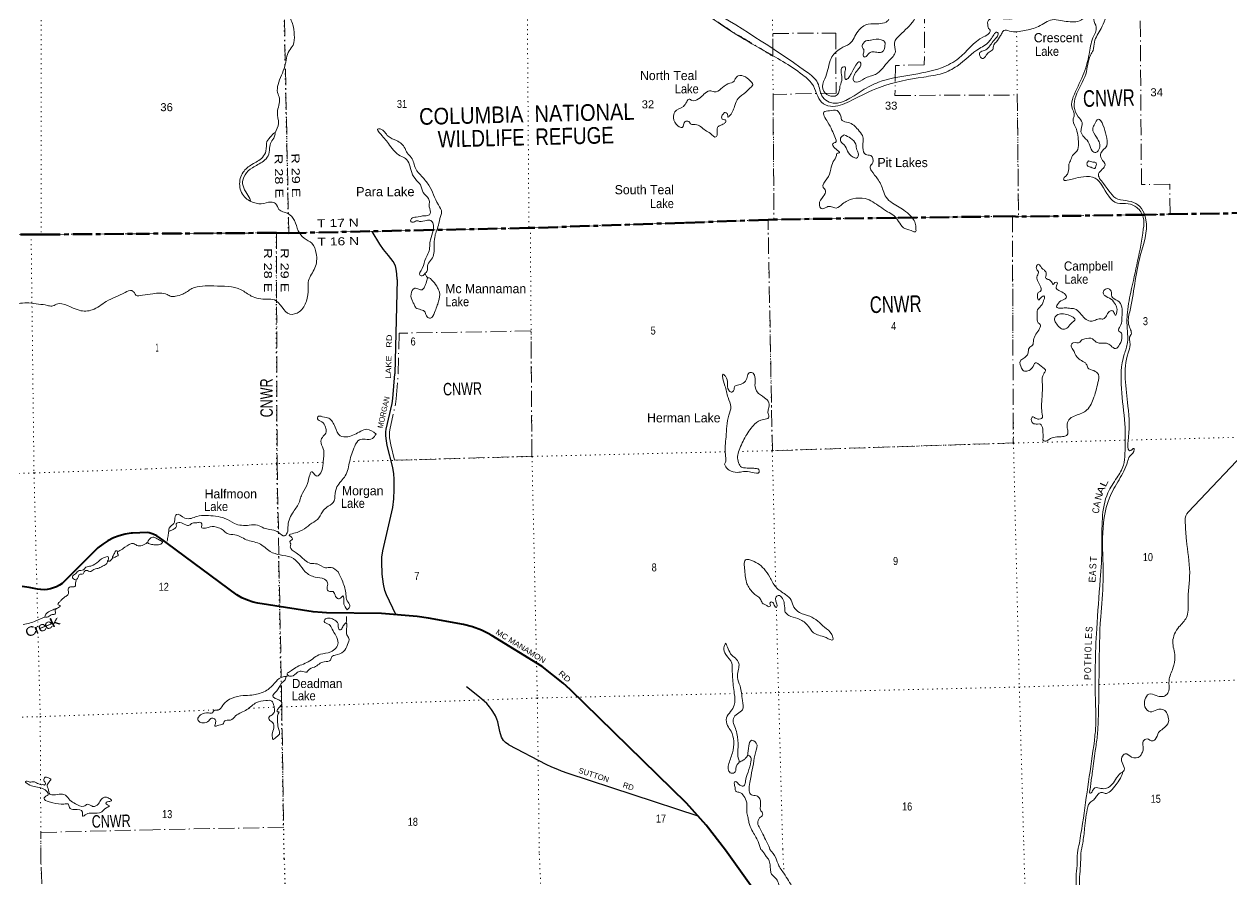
# Model space of a CAD drawing. Header units: feet. Extents: x 250644 to 505285, y -364975 to -177792.
# Drawn here: x 436662 to 463073, y -225267 to -206557 of the extents above; entities that cross this region are included whole.
import ezdxf
from ezdxf.enums import TextEntityAlignment as Align

# ---------------------------------------------------------------- set-up
doc = ezdxf.new("R2010")
doc.units = ezdxf.units.FT
doc.header["$LTSCALE"] = 70
for name, pattern in [('DOT_DASHED', [7.7, 5, -1.2, 0.3, -1.2]), ('DOTTED', [1.5, 0.3, -1.2]), ('LONG_DASH_SHORT_DASH', [9.9, 6, -1.2, 1.5, -1.2])]:
    doc.linetypes.add(name, pattern=pattern)
for name, color, linetype, lineweight in [('11', 7, 'LONG_DASH_SHORT_DASH', 60), ('26', 7, 'Continuous', 40), ('29', 7, 'Continuous', 25), ('39', 7, 'Continuous', 13), ('44', 7, 'DOT_DASHED', 13), ('6', 7, 'DOTTED', 25), ('7', 7, 'DOTTED', 13)]:
    doc.layers.add(name, color=color, linetype=linetype, lineweight=lineweight)
for name, color, linetype in [('27', 7, 'Continuous'), ('30', 7, 'Continuous'), ('41', 7, 'Continuous')]:
    doc.layers.add(name, color=color, linetype=linetype)

msp = doc.modelspace()

# ---------------------------------------------------------------- linework, layer by layer
at = {"layer": '11'}
for points in [[(461165.91, -210722.84), (458408.73, -210766.87), (458273.56, -210757.59), (455721.43, -210791.7)], [(468525.9, -210607.63), (463742.76, -210680.77), (463493.39, -210685.67), (461165.91, -210722.84)], [(451103.65, -210898.51), (447731.24, -211014.02), (447701.02, -211013.09), (445603.99, -211057.57)], [(455721.43, -210791.7), (453059.69, -210827.28), (452929.19, -210835.99), (451103.65, -210898.51)], [(409741.21, -211614.53), (409741.69, -211614.53), (410462.45, -211598.83), (415728.65, -211486.16), (420894.39, -211371.65), (420996.65, -211363.39), (426259.05, -211260.85), (426379.6, -211262.24), (431508.49, -211210.86), (431729.26, -211202.03), (436814.11, -211157.64), (437033.03, -211156.89), (439222.39, -211139.29)], [(445603.99, -211057.57), (442448.39, -211124.5), (442178.56, -211120.05), (439222.39, -211139.29)]]:
    msp.add_lwpolyline(points, dxfattribs=at)
at = {"layer": '26'}
msp.add_line((445506.21, -219548.64), (445503.9, -219548.23), dxfattribs=at)
for points in [[(439348.87, -217668.52), (439034.36, -217685.18), (439004.8, -217687.82), (438871.43, -217708.38), (438740.95, -217742.76), (438614.77, -217790.6), (438494.29, -217851.36), (438380.82, -217924.39), (438275.6, -218008.88), (438179.79, -218103.9), (437514.15, -218766.31), (437490.15, -218785.43), (437431.8, -218825.15), (437369.62, -218858.55), (437304.29, -218885.27), (437236.52, -218905.01), (437167.06, -218917.56), (437096.66, -218922.79), (437026.11, -218920.62), (436956.17, -218911.1), (436773.71, -218872.94), (436617.3, -218851.31)], [(445506.21, -219548.64), (445255.99, -219510.13), (444476.47, -219444.97), (443275.9, -219427.83), (443180.96, -219424.88), (442985.39, -219403.55), (441771.31, -219219.49), (441667.99, -219196.03), (441543.54, -219155.08), (441424.05, -219101.34), (441310.83, -219035.41), (439795.75, -217911.53), (439709.44, -217845.83), (439638.47, -217792.56), (439562.33, -217746.99), (439481.84, -217709.64), (439397.88, -217680.91), (439348.87, -217668.52)], [(451997.73, -224619.54), (451575.4, -224074.09), (451146.4, -223586.75), (448599.6, -221103.53), (448452.48, -220968.62), (447987.9, -220598.91), (446874.65, -219914.71), (446849.62, -219900.38), (446663.13, -219807.9), (446468, -219735.41), (446266.36, -219683.73), (445506.21, -219548.64)], [(458592.09, -232306.49), (456935.9, -231151.96), (456754.27, -231044.74), (456510.21, -230869.63), (456285.79, -230669.97), (456083.48, -230447.95), (455905.48, -230205.99), (454482.34, -228095), (451997.73, -224619.54)]]:
    msp.add_lwpolyline(points, dxfattribs=at)
at = {"layer": '29'}
for p, q in [((444817.54, -212136.94), (444764.96, -214201.8)), ((447258.95, -222313.33), (448070.04, -222737.65)), ((448553.79, -222936.39), (451395.48, -223865.82))]:
    msp.add_line(p, q, dxfattribs=at)
for points in [[(444817.54, -212136.94), (444815.54, -212016.38), (444798.08, -211915.92), (444780.62, -211841.66), (444728.23, -211749.94), (444627.82, -211618.91), (444523.05, -211487.87), (444440.1, -211369.94), (444269.84, -211090.4)], [(444789.21, -219461.54), (444586.34, -219036.52), (444551.41, -218942.62), (444520.85, -218802.85), (444490.29, -218582.27), (444481.56, -218313.66), (444485.93, -218213.2), (444507.75, -218075.61), (444726.04, -217123.43), (444747.86, -216935.62), (444752.23, -216730.33), (444756.6, -216505.39), (444743.5, -216389.64), (444721.67, -216247.69), (444603.8, -215769.41), (444579.8, -215613.27), (444573.25, -215549.94), (444573.25, -215473.5), (444581.98, -215413.45), (444708.58, -214848.91), (444726.05, -214740.8), (444764.96, -214201.8)], [(447258.95, -222313.33), (447190.43, -222265.42), (447144.59, -222218.46), (447103.12, -222145.3), (447061.64, -222026.28), (447020.17, -221811.17), (447000.52, -221751.11), (446969.97, -221681.22), (446911.03, -221582.95), (446884.84, -221545.82), (446839, -221480.3), (446777.87, -221410.42), (446616.35, -221270.65), (446335.11, -221047.63)], [(448070.04, -222737.65), (448196.71, -222799.38), (448323.31, -222849.61), (448404.07, -222880.18), (448553.79, -222936.39)]]:
    msp.add_lwpolyline(points, dxfattribs=at)
at = {"layer": '39'}
msp.add_line((462117.93, -217225.28), (463565.99, -215696.32), dxfattribs=at)
msp.add_arc((462280.11, -217387.16), 229.14, 135.0518, 185.50842, dxfattribs=at)
for points in [[(454400.88, -208135.11), (454214.39, -208097.42), (454119.66, -207923.32), (454194.26, -207700.81), (454309.07, -207307.44), (454518.62, -207088.16), (454712.23, -206986.44), (454899.53, -206707.45), (455117.62, -206558.46), (455352.71, -206548.03), (455510.35, -206510.11), (455589.6, -206418.53), (455595.21, -206349.76), (455512.73, -206350.69), (455409.72, -206340.26), (455253.31, -206243), (455226.69, -206116.89), (455192.96, -206017.25), (455099.93, -206004.45), (454979.76, -206133.8), (454859.96, -206103.8), (454795.64, -206049.63), (454705.49, -206004.45), (454774.48, -205907.19), (454914.25, -205819.49), (454939.38, -205677.41), (454976, -205575.25), (455087.48, -205597.48), (455288.46, -205646.76), (455487.81, -205536.76), (455628.23, -205467.19), (455679.12, -205483.52), (455682.99, -205535.82), (455750.54, -205511.22), (455865.62, -205408.27), (456055.14, -205191.73), (456182.71, -205100.43), (456255.06, -205097.84), (456333.96, -204939.72), (456394.71, -204780.23), (456379.07, -204566.99), (456463.29, -204444.98), (456560.85, -204358.8), (456623.01, -204409.01), (456671.24, -204463.76), (456670.01, -204542.46), (456718.46, -204603.25), (456795.84, -204628.71), (456758.79, -204718.78), (456608.39, -204903.67), (456538.04, -205019.14), (456624.96, -205030.14), (456747.21, -205015.68), (456778.07, -205091.22), (456656.82, -205190.35), (456635.28, -205263.73), (456666.5, -205349.34), (456743.66, -205425.24), (456721.55, -205482.5), (456652.7, -205527.32), (456646.37, -205688.9), (456645.14, -205824.08), (456674.92, -205925.87), (456584.55, -205931.13), (456479.89, -205987.31), (456438.53, -206125.94), (456303.57, -206235.65), (456114.83, -206474.35), (455816.26, -206793.63), (455697.52, -206963.26), (455714.51, -207158.29), (455574.67, -207356.92), (455281.41, -207655.84), (455037.05, -207745.26), (454854.72, -207824.4), (454799.38, -207796.13), (454811.23, -207676.71), (454883.67, -207563.18), (454958.69, -207409.23), (454933.43, -207377.86), (454853.6, -207453.33), (454745.55, -207640.74), (454698.24, -207725.12), (454629.18, -207763.9), (454606.15, -207682.03), (454616.42, -207574.77), (454613.48, -207492.18), (454561.3, -207496.07), (454525.83, -207573.98), (454545.99, -207744.69), (454503.55, -207909.58)], [(461155.49, -210690.68), (461019.77, -210508), (460813.55, -210424.62), (460582.7, -210384.48), (460264.58, -210040.9), (460160.44, -209828.82), (460302.45, -209634.15), (460223.14, -209497.82), (460208.79, -209377.32), (460336, -209219.48), (460321.95, -208994.09), (460255.28, -208760.5), (460154.15, -208633.03), (460060.18, -208763.45), (460030.89, -208845.18), (460113.85, -209027.76), (460179.02, -209162.58), (460178.72, -209267.47), (460099.54, -209361.06), (460017.78, -209325.67), (459955.92, -209170.57), (459840.14, -209027.48), (459773.68, -208912.88), (459796.6, -208708.35), (459715.71, -208584.18), (459625.57, -208369.59), (459661.26, -208128.3), (459877.66, -207648.6), (459983.71, -207235.37), (460038.35, -207130.55), (460066.14, -206950.05), (460216.55, -206652.22), (460299.91, -206449.56), (460331.59, -206151.94), (460030.61, -206063.89), (459828.76, -206046.92), (459613.06, -205980.01), (459409.55, -205973.18), (459160.54, -205988.15), (458907.44, -205944.77), (458791.07, -206067.93), (458547.85, -206246.06), (458461.85, -206317.71), (458378.07, -206395.34), (457852.12, -206432.32), (457750.83, -206470.23), (457737.25, -206597.79), (457753.18, -206649.65), (457784.84, -206690.88), (457772.7, -206745.77), (457639.11, -206837.28), (457100.2, -207302.3), (456725.19, -207509.35), (455347.87, -207826.91), (454988.08, -208009.21), (454268.5, -208260.87), (454129.97, -208156.91), (454014, -207838.36), (453769.96, -207597.01), (451526.79, -206146.5)], [(459739.13, -224465.18), (459808.19, -224034.31), (459938.77, -223122.03), (460065.97, -222228.03), (460096.65, -221902.21), (460091.23, -221410.28), (460117.71, -219777.67), (460194.48, -218702.08), (460232.4, -217965.03), (460364.17, -216804.01), (460557.79, -216476.39), (460703.03, -216202.95), (460734.28, -215949.71), (460733.11, -215294.27), (460719.38, -213776.04), (460792.76, -213519.28), (460787.76, -213265.33), (460783.48, -212918.58), (460862.34, -212419.6), (461137.24, -211038.27), (461135.97, -210776.12), (460995.65, -210565.34), (460805.65, -210485.41), (460569.7, -210471.67), (460229.62, -210076.44), (460085.35, -209924.28), (459826.72, -209895.22), (459612.88, -209937.17), (459473.18, -209970.4), (459398.46, -209962.99), (459397.24, -209928.75), (459447.57, -209872.49), (459496.96, -209790.05), (459508.03, -209648.47), (459520.02, -209589.55), (459544.57, -209544.3), (459584.85, -209431.93), (459683.99, -209333.59), (459718.32, -209166.97), (459655.39, -208812.23), (459602.43, -208624.54), (459626.05, -208553.11), (459573.17, -208367.43), (459605.56, -208146.43), (459814.48, -207683.13), (459952.7, -207212.28), (460036.65, -206856.32), (460106.8, -206621.86), (460054.55, -206454.31), (460047.38, -206365.83), (459991.32, -206317.41), (459824.49, -206436.33), (459657.88, -206504.82), (459324.74, -206474.39), (459147.15, -206460.58), (458846.51, -206608.49), (458539.63, -206694.11), (458208.07, -206707.99), (458086.9, -206696.2), (458059.76, -206725.4), (458016.4, -206807.63), (457916.75, -206948.35), (457859.53, -207037.12), (457846.11, -207112.23), (457763.55, -207167.62), (457703.68, -207238.34), (457611.57, -207308.2), (457578.27, -207277.12), (457564.57, -207174.75), (457663.63, -207130.86), (457830.68, -206961.51), (457930.97, -206838.93), (457960.2, -206755.19), (457949.57, -206739.43), (457815.47, -206873.32), (457553.45, -207088.42), (457064, -207473.02), (456739.68, -207633.88), (456335.96, -207712.88), (455364.01, -207941.3), (454760.15, -208221.08), (454348.32, -208354.82), (454140.94, -208295.69), (454016.41, -208132.74), (453921.9, -207908.22), (453685.82, -207664.56), (452821.39, -207124.73), (451488.74, -206264.84), (451398.58, -206219.66), (451304.26, -206283.54), (451138.72, -206325.77)], [(442147.66, -208931.95), (442222.25, -208726.44), (442199.66, -208487.24), (442245.12, -208181.06), (442204.36, -208053.44), (442214.28, -207879.63), (442362.83, -207472.95), (442455.68, -207140.88), (442541.75, -207014.76), (442569.98, -206789.88), (442537.99, -206569.17), (442429.82, -206337.71)], [(455182.02, -206907.19), (455407.38, -206897.01), (455479.44, -206942.83), (455481.44, -207055.71), (455436.79, -207158.15), (455336.86, -207177.87), (455225.53, -207159.67), (455142.04, -207188.87), (455086.05, -207255.42), (455032.35, -207273.48), (455010.89, -207235.92), (455027.84, -207146.57), (455022.53, -207110.46), (454986.14, -207049.24), (454994.55, -207002.55), (455106.1, -206913.85), (455168.34, -206909.6), (455182.02, -206907.19)], [(452562.27, -207817.73), (452435.72, -207711.33), (452275.86, -207686.8), (452223.32, -207737.09), (452189.5, -207804.86), (452052.68, -207862.2), (451754.98, -208036.22), (451651.61, -208015.72), (451529.51, -208090.68), (451410.2, -208187.73), (451266.63, -208225.14), (451205.18, -208195.07), (451150.98, -208255.5), (451078.04, -208354.93), (450891.18, -208476.58), (450865.47, -208602.55), (450960.43, -208782.68), (451052.09, -208813.69), (451118.07, -208688.3), (451194.52, -208687.58), (451246.92, -208746.21), (451339.66, -208750.95), (451555.5, -208878.36), (451670.78, -208950.87), (451790.07, -209023.24), (451818.14, -208963.75), (451823.04, -208818.36), (451879.82, -208773.97), (451961.01, -208736.78), (452005.59, -208688.79), (452002.22, -208650.59), (451947.67, -208644.48), (451916.3, -208611.31), (451943.58, -208529.66), (451990.39, -208487.65), (452033.46, -208510.31), (452049.46, -208564.19), (452052.33, -208588.29), (452095.47, -208556.49), (452167.84, -208440.95), (452206.25, -208332.68), (452275.32, -208180.96), (452443.59, -208045.86), (452566.06, -207924.49), (452596.79, -207883.05), (452562.27, -207817.73)], [(454503.55, -207909.58), (454440.01, -208103.46), (454400.88, -208135.11)], [(454390.49, -209024.11), (454233.65, -208695.75), (454151.48, -208478.85), (454273.23, -208450.29), (454438.18, -208448.41), (454518.86, -208566.54), (454552.52, -208664.16), (454678.71, -208704.01), (454803.75, -208768.11), (454897.63, -208861.56), (454994.96, -208995.23), (455004.12, -209253.06), (455068.07, -209410.11), (455177.54, -209432.41), (455221.17, -209584.13), (455162.08, -209677), (455193.3, -209762.61), (455326.44, -209941.38), (455448.1, -210193.17), (455509.74, -210342.23), (455653.08, -210468.2), (455937.33, -210651.64), (456085.26, -210793.58), (456147.77, -210910.34), (456163.99, -211026.74), (456158.38, -211095.51), (456058.89, -211070.84), (455889.64, -211008.32), (455786.06, -210868.83), (455680.99, -210743.51), (455541.09, -210657.76), (455374.13, -210546.76), (455053.99, -210372.67), (454786.46, -210376.2), (454560.98, -210487.13), (454417.26, -210576.99), (454319.64, -210548.21), (454213.26, -210556.05), (454091.73, -210590.66), (454052.11, -210495.26), (454134.75, -210328.94), (454186.44, -210198.01), (454135.55, -210125.2), (454217.55, -209940.75), (454304.63, -209729.89), (454356.98, -209560.61), (454424.82, -209431.12), (454433.37, -209388.46), (454493.02, -209368.17), (454411.63, -209286.38), (454369.92, -209245.51), (454345.31, -209175.8), (454378.69, -209152.42), (454404.46, -209141.42), (454390.11, -209020.92)], [(445432.35, -212004.96), (445369.51, -212058.62), (445322.99, -212052.22), (445365.86, -211899.41), (445444.48, -211676.76), (445506.37, -211549.5), (445546.73, -211269.72), (445606.11, -211071.95), (445604.9, -210924.76), (445551.94, -210850.02), (445461.35, -210849.23), (445309.09, -210868.8), (445254.32, -210856.64), (445176.8, -210883.62), (445117.94, -210869.59), (445135.74, -210804.41), (445235.38, -210776.64), (445421.44, -210745.78), (445525.31, -210723.91), (445547.5, -210668.66), (445515.93, -210516.5), (445525.84, -210455.64), (445504.67, -210369.67), (445391.41, -210240.61), (445328.97, -210069.4), (445243.05, -209973.64), (445138.34, -209801.92), (445004.7, -209496.11), (444887.92, -209437.76), (444626.65, -209164.75), (444429.05, -208927.78), (444392.16, -208852.46), (444446.36, -208848.5), (444623.15, -209009.58), (444805.54, -209101.88), (444990.72, -209272.73), (445036.44, -209369.92), (445128.6, -209471.5), (445223.98, -209720.2), (445356.69, -209886.88), (445512.45, -210078.96), (445720.87, -210507.15), (445791.13, -210672.04), (445764.06, -210759.73), (445722.7, -210954.83), (445671.36, -211095.84), (445641.27, -211211.88), (445630.42, -211415.97), (445570.03, -211698.48), (445491.49, -211810.21), (445466.85, -211966.39), (445431.96, -212003.94)], [(441617.17, -210436.31), (441507.59, -210361.51), (441375.03, -210085.91), (441451.22, -209794.77), (441644.4, -209624.48), (441874.33, -209469.02), (441948.06, -209335.28), (441972.63, -209120.61), (442072.85, -208996.01), (442147.15, -208934.86), (442137.74, -209009.82), (442063.87, -209139.53), (442030.12, -209265.78), (441995.94, -209436.43), (441893.35, -209551.03), (441653.08, -209698.8), (441491.56, -209853.83), (441440.22, -210051.31), (441506.6, -210220.37), (441596.39, -210368.42), (441616.91, -210436.26)], [(454597.93, -208979.19), (454735.31, -209050.91), (454848.65, -209181.99), (454873.12, -209304.14), (454901.68, -209371.69), (454867.5, -209485.86), (454792.2, -209462.34), (454664.8, -209331.77), (454597.55, -209195.01), (454539.48, -209146.67), (454516.02, -209052.71), (454597.93, -208979.19)], [(459941.17, -209548.25), (460036.57, -209571.06), (460103.76, -209592.85), (460102.17, -209661.49), (460077.76, -209710.76), (459998.44, -209687.39), (459925.15, -209663.79), (459903.12, -209610.12), (459912.31, -209585.59), (459941.17, -209548.25)], [(441616.91, -210436.26), (441848.05, -210484.46), (442060.1, -210448.63), (442159.87, -210481.36), (442234.88, -210609.77), (442425.09, -210695.74), (442573.46, -210849.76), (442655.92, -211074.72), (442784.46, -211237.52), (442951.42, -211348.52), (443049.82, -211568.87), (443020.94, -211888.58), (442881.8, -212163.82), (442873.89, -212337.56), (442835.39, -212613.23), (442678.6, -212844.74), (442471.21, -212898.55), (442134, -212583.89), (441970.56, -212571.59), (441629.95, -212501.09), (441407.8, -212365.84), (440811.14, -212282.33), (440332.21, -212339.81), (440129.27, -212462.04), (439969.9, -212508.09), (439879.46, -212511.32), (439787.36, -212468.23), (439472.81, -212451.26), (439250.01, -212480.82)], [(459813.82, -224463.68), (459854.34, -224143.59), (459924.01, -223669.14), (459949.78, -223601.66), (460035.78, -223530.01), (460099.68, -223459.15), (460159.41, -223384.4), (460228.82, -223355.69), (460304.05, -223377.2), (460418.98, -223326.7), (460544.61, -223181.02), (460634.42, -223046.71), (460679.94, -222911.96), (460584.32, -222996.06), (460483.02, -223146.92), (460328.25, -223265.41), (460211.6, -223267.57), (460078.45, -223258.22), (460028.12, -223314.47), (459999.76, -223365.91), (459967.75, -223371.09), (459967.82, -223316.63), (459987.07, -223178.79), (460027.29, -222894.99), (460085.91, -222449.17), (460128.93, -222130.98), (460150.99, -221789.34), (460205.31, -219515.01), (460257.48, -218727.91), (460398.18, -216911.7), (460605.6, -216519.05), (460792.98, -216129.13), (460840.87, -216004.39), (460938.29, -215857.7), (460931.4, -215833.74), (460838.8, -215889.5), (460809.15, -215848.21), (460805.01, -215674.9), (460801.84, -214906.58), (460804.88, -213746.76), (460846.52, -213559.71), (460855.59, -213361.73), (460857.52, -213359.64), (460826.1, -213155.05), (460839.26, -212845.99), (461071.44, -211621.49), (461192.38, -210834.61), (461154.99, -210688.71)], [(458940.38, -215644.85), (458936.16, -215413.06), (458886, -215303.93), (458821.46, -215300.18), (458724.27, -215283.5), (458687.17, -215202.13), (458715.24, -215142.64), (458774.53, -215168.75), (458853.85, -215192.13), (458913.72, -215177.89), (458920.98, -215042.49), (458920.5, -214746.03), (458927.85, -214386.76), (458959.45, -214200.07), (458999.51, -214138.13), (458901.25, -214034.75), (458775.85, -213960.58), (458707.36, -214071.95), (458609.15, -214140), (458538.88, -214144.54), (458476.15, -214078.21), (458448.45, -213921.88), (458520.67, -213858.79), (458600.71, -213789.37), (458623.62, -213697.79), (458639.63, -213638.72), (458715.8, -213573.47), (458734.18, -213467.94), (458787.96, -213338.95), (458869.87, -213208.95), (458880.86, -213121.83), (458839.3, -213085), (458815.99, -212938.6), (458825.19, -212801.12), (458921.74, -212686.73), (458951.32, -212613.07), (458973.37, -212553.79), (458963.39, -212499.69), (458917.74, -212517.46), (458843.72, -212586.67), (458823.06, -212514.8), (458840, -212425.45), (458891.19, -212393.36), (458881, -212276.75), (458816.92, -212059.2), (458843.92, -211969.49), (458816.5, -211934.17), (458797.99, -211866.26), (458840.13, -211806.26), (458896.33, -211858.7), (458928.05, -211901.94), (458977.79, -211942.51), (459014.54, -212013.8), (459013.68, -212046.1), (458999.25, -212093.01), (459016.33, -212120.63), (459085.74, -212148.4), (459142.44, -212214.95), (459165.7, -212246.38), (459200.59, -212208.83), (459254.85, -212206.89), (459239.41, -212282.07), (459233.02, -212328.68), (459319.95, -212396.16), (459435.44, -212474.72), (459459.27, -212522.27), (459369.1, -212590.04), (459257.83, -212686.8), (459241.46, -212735.79), (459351.28, -212768.17), (459449.56, -212758.6), (459522.41, -212770.11), (459633.39, -212778.23), (459753.69, -212878.81), (459977.13, -213050.31), (460061.26, -213039.23), (460168.51, -212999.09), (460255.22, -213004.05), (460329.17, -212932.83), (460392.34, -212841.82), (460449.99, -212821.61), (460504.54, -212884.19), (460519.89, -212919.95), (460563.84, -212797.36), (460527.81, -212689.74), (460430.98, -212570.18), (460295.39, -212492.34), (460259.15, -212435.14), (460286.93, -212367.59), (460380.61, -212342.05), (460443.85, -212422.48)], [(445432.38, -212003.49), (445454.07, -212059.62), (445492.62, -212111.31)], [(445152.68, -212612.59), (445122.18, -212460.77), (445202.16, -212332.86), (445295.48, -212353.72), (445364.24, -212363.36), (445420.38, -212300.84), (445458.58, -212186.53), (445499.86, -212102.36), (445598.99, -212173.43), (445705, -212324.94), (445742.46, -212416.37), (445725.43, -212616.66), (445637.48, -212859.82), (445545.37, -212986.14), (445471.8, -212954.49), (445430.1, -212857.16), (445339.51, -212799.89), (445229.33, -212757.45), (445190.57, -212686.23), (445152.68, -212612.59)], [(439251.83, -212480.82), (439103.54, -212480.91), (439074.46, -212435.3), (439019.16, -212384.23), (438869.38, -212425.69), (438457.71, -212621.63), (438152.19, -212803.19), (437863.16, -212813.5), (437368.29, -212681.54), (437264.69, -212722), (437174.01, -212707.89), (436974.53, -212678.05), (436767.07, -212650.41), (436580.48, -212660.5), (436278.54, -212725.38), (435683.43, -212794.63), (435416.55, -212902.97), (435344.35, -213099.56), (435141.74, -213399.51), (434899.93, -213650.05), (434475.92, -213832.18), (434234.18, -213990.23), (434159.35, -214253.22), (434064.91, -214538.75), (434081.74, -214671.07), (434076.81, -214723.45), (433920.76, -214752.98), (433730.89, -214893.83), (433464.34, -215018.25), (433165.87, -215056.92), (432931.89, -215009.74), (432579.57, -214971.17), (431950.14, -214840.13), (431673.84, -214882.34), (431547.33, -214979.58), (431399.98, -215041.09), (431333.91, -215147.07), (431232.7, -215205.57), (431089.38, -215363.5), (430792.04, -215456.42), (430313.47, -215527.16), (430008.2, -215433.28), (429877.48, -215329.58), (429612.81, -215160.43), (429199.92, -215010.6), (428849.32, -214957.92), (428575.05, -214905.59), (428329.27, -214870.74), (428127.29, -214913.33), (427932.82, -215026.13), (427713.57, -215107.3), (427625.13, -215296.2), (427669.59, -215500.3), (427579.89, -215628.91), (427509.93, -215741), (427446.41, -215873.07), (427347.35, -216034.05), (427175.36, -216357.45), (427019.29, -216577.98), (426957.01, -216577.32), (426894.14, -216548.54), (426789.91, -216558.85), (426670.48, -216706.2), (426515.73, -216798.03), (426358.02, -216940.18), (426198.55, -217285.43), (426134.05, -217473.68)], [(460443.85, -212422.48), (460438.03, -212485.21), (460466.02, -212536.65), (460612.23, -212630.24), (460672.16, -212787.43), (460670.49, -212967), (460644.13, -213131.31), (460597.9, -213245.91), (460600.76, -213270.01), (460648.14, -213300.58), (460668.81, -213372.45), (460619.26, -213563.81), (460531.75, -213649.64), (460424.87, -213586.91), (460334.5, -213535.69), (460169.33, -213531.52), (460089.58, -213496.05), (460025.13, -213437.85), (459858.09, -213437.78), (459774.89, -213475.05), (459749.98, -213510.23), (459605.62, -213525.48), (459561.11, -213575.48), (459596.64, -213669), (459691.3, -213841.08), (459784.47, -213914.39), (459889.77, -213989.28), (459922.78, -214068.77), (460055.86, -214132.58), (460153.48, -214217.83), (460145.57, -214391.56), (460041.96, -214760.33), (459875.98, -215016.37), (459628.32, -215126.08), (459506.57, -215211.12), (459468.65, -215333.49), (459484.37, -215435.79), (459473.81, -215534.99), (459396.64, -215572.04), (459282.21, -215580.17), (459140.15, -215603.41), (459067.08, -215642.33), (458983.81, -215677.58), (458940.38, -215644.85)], [(459223.84, -213089.38), (459196.43, -212997.59), (459238.14, -212925.5), (459357.66, -212890.97), (459493.4, -212916.36), (459599.85, -212967.01), (459645.79, -213013.77), (459587.64, -213076.36), (459482.97, -213189.02), (459387.78, -213228.73), (459307.89, -213189.23), (459223.84, -213089.38)], [(451978.06, -216178.5), (452005.99, -216114.98), (451996.74, -215968.08), (452013.21, -215582.26), (452070.82, -215108.25), (452118.5, -214920.98), (452055.13, -214723.58), (451987.46, -214461.79), (451933.64, -214249.93), (451940.25, -214209.35), (451996.24, -214255.75), (452043.82, -214405.32), (452069.36, -214557.69), (452121.25, -214602.22), (452176.53, -214572), (452207.12, -214470.06), (452258.8, -214452.08), (452386, -214407.18), (452466.91, -214305.46), (452505.25, -214195.17), (452566.77, -214170.79), (452631.3, -214231), (452646.65, -214379.7), (452653.53, -214516.6), (452690.56, -214595.95), (452854.14, -214725.23), (452946.59, -214834.86), (452941.34, -214970.18), (452928.05, -215049.32), (452939.82, -215097.3), (452942.11, -215161.76), (452832.79, -215199.96), (452637.31, -215305.79), (452445.13, -215560.75), (452299.31, -215874.55), (452263.91, -216010.95), (452284.79, -216145.34), (452348.67, -216243.89), (452435.81, -216260.94), (452580.88, -216265.83), (452657.55, -216271.16), (452726.82, -216294.9), (452736.93, -216353.02), (452580.09, -216356.62), (452394.39, -216341.08), (452252.11, -216358.28), (452083.36, -216309.87), (452004.18, -216234.04), (451976.12, -216180.59)], [(444359.53, -215519.46), (444152.59, -215415.94), (444023.23, -215456.88), (443741.76, -215577.89), (443569.99, -215557.82), (443462.55, -215366.02), (443324.95, -215175.31), (443188.86, -215139.85), (443082.19, -215139.63), (443077.73, -215184.16), (443172.62, -215249.34), (443249.35, -215369.62), (443267.14, -215473.87), (443204.04, -215566.89), (443149.55, -215675.73), (443203.8, -215843.21), (443203.28, -216111.47), (443168.37, -216318.45), (443064.06, -216441.18), (443012.31, -216400.68), (442943.98, -216346.65), (442913.61, -216398.16), (442858.54, -216603.84), (442751.35, -216815.41), (442702.81, -216922.03), (442681.56, -217003.47), (442550.32, -217217.92), (442432.14, -217516.62), (442413.83, -217680.65), (442355.82, -217747.26), (442216.07, -217665.54), (442030.8, -217605.62), (441902.89, -217573.89), (441765.79, -217510.23), (441584.75, -217512.67), (441261.44, -217475.84), (441052.21, -217364.34), (440849.28, -217317.15), (440440.91, -217321.68), (440178.54, -217357.3), (439994.5, -217275.14), (439954.72, -217401.61), (439935.26, -217476.94), (439836.19, -217577.29), (439828.43, -217642.11), (439891.96, -217617.65), (439976.67, -217566.21), (439991.53, -217531.39), (439987.73, -217481.11), (440067.34, -217456.07), (440195.9, -217505.92), (440272.63, -217513.26), (440341.41, -217466.43), (440437.74, -217458.95), (440513.9, -217450.17), (440549.29, -217483.19), (440539.73, -217554.12), (440627.02, -217575.2), (440730.6, -217545.27), (440912.57, -217569.01), (441017.15, -217623.75), (441104.29, -217697.28), (441272.26, -217723.53), (441394.5, -217765.55), (441517.54, -217829.71), (441798.2, -217912.44), (442043.9, -218087.18), (442259.88, -218162.14), (442501.21, -218214.01), (442673.34, -218357.1), (442810.36, -218531.7), (443025.77, -218647.01), (443228.62, -218692.19), (443300.97, -218802.55), (443288.9, -218915.92), (443344.81, -218960.31), (443417.46, -218965.78), (443473.51, -219070.67), (443533.66, -219120.95), (443597.19, -219096.49), (443634.02, -219056.85), (443654.19, -219114.62), (443656.54, -219237.57), (443723.36, -219365.42)], [(443526.82, -218532.26), (443374.5, -218436.87), (443251.9, -218441.26), (443067.85, -218359.11), (442926.59, -218348.03), (442801.33, -218277.89), (442612.56, -218119.26), (442482.93, -217982.72), (442490.76, -217919.92), (442470.95, -217872.22), (442527.45, -217819.78), (442501.54, -217770.28), (442459.91, -217731.43), (442563.06, -217689.42), (442953.72, -217469.71), (443108.42, -217349.21), (443211.23, -217184.18), (443312.81, -217097.85), (443441.45, -216980.3), (443457.83, -216874.83), (443503.07, -216675.56), (443685.56, -216431.03), (443780.98, -216114.99), (443890.05, -215786.37), (443995.65, -215643.42), (444120.12, -215634.93), (444276.4, -215615.22), (444359.53, -215519.46)], [(460680.71, -222908.96), (460718.71, -222870.23), (460687.78, -222736.21), (460666.4, -222587.73), (460742.14, -222510.39), (460879.52, -222582.11), (461066.02, -222563.33), (461108.02, -222499.31), (461134.8, -222403.55), (461136.89, -222236.08), (461217.65, -222186.8), (461341.91, -222228.74), (461393.16, -222198.66), (461472.35, -222048.6), (461565.96, -221964.57), (461687.29, -221810.97), (461672.3, -221672.35), (461603.97, -221561.85), (461434.42, -221547.75), (461289.2, -221595.3), (461172.42, -221480.49), (461173.15, -221331.21), (461259.22, -221205.1), (461417.29, -221235.74), (461554.96, -221259.05), (461640.25, -221223.73), (461691.51, -221137.18), (461699.42, -220906.97), (461784.5, -220639.71), (461827.6, -220380.01), (461781.9, -220056.92), (461917.38, -219735.42), (462079.19, -219531.97), (462115.61, -219197.88), (462150.77, -218545.16), (462081.7, -217847.78), (462054.86, -217462.89), (462052.02, -217409.16)], [(439353.52, -217891.43), (439244.39, -217954.27), (439127.86, -217952.78), (439052.77, -217916.22), (438865.61, -217994.68), (438752.64, -218067.51), (438710.9, -218088.52)], [(439689.65, -217874.56), (439597.42, -217823.84), (439497.14, -217777), (439415.67, -217806.14), (439367.47, -217898.41), (439448.74, -217932.28), (439541.28, -217942.83), (439653.33, -217924.7), (439692.34, -217873.53)], [(439825.25, -217641), (439808.04, -217747.72), (439793.03, -217862.34)], [(438712.24, -218087.85), (438666.35, -218071.4), (438643.1, -218112.11), (438606.35, -218179.26), (438591.3, -218227.84), (438653.16, -218208.4), (438700.84, -218183.23), (438718.74, -218174.8), (438701.75, -218130.94), (438710.92, -218088.51)], [(438485.54, -218295.08), (438505.39, -218249.81), (438498.4, -218203.72), (438444.27, -218208.92), (438285.55, -218302.85), (438122.99, -218404.9), (438013.11, -218433.43), (437959.96, -218484.85), (437904.12, -218504.16), (437864.89, -218505.86), (437781.76, -218575.54), (437716.61, -218640.71), (437785.78, -218703.76), (437837.22, -218666.45), (437867.83, -218593.41), (437951.77, -218573.49), (437986.69, -218514.42), (438044.7, -218503.11), (438097.45, -218528.09), (438188.88, -218481.87), (438248.73, -218462.48), (438338.44, -218430.37), (438409.92, -218390.61), (438457.51, -218361.43), (438487.49, -218295.4)], [(438597.27, -218231.52), (438581.81, -218254.18), (438548.35, -218287.07), (438514.47, -218299.88), (438485.54, -218295.08)], [(453300.18, -219402.57), (453286.12, -219233.65), (453245.65, -219114.09), (453154.77, -219048.77), (453098.06, -219095.17), (453102.79, -219171.64), (453126.26, -219265.6), (453113.84, -219312.43), (453078.59, -219283.44), (453037.54, -219204.23), (452998.85, -219191.5), (452971.71, -219220.71), (452981.47, -219268.76), (452964.24, -219293.58), (452901.08, -219271.64), (452804.32, -219210.57), (452758.82, -219119.42), (452686.25, -219059.49), (452599.11, -218985.97), (452469.41, -218790.94), (452420.77, -218498.22), (452456.61, -218260.96), (452531.41, -218270.38), (452842.28, -218466.99), (452969.39, -218645.98), (453099.88, -218863.16), (453312.99, -219026.97), (453434.14, -219151.71), (453496.01, -219306.81), (453620.9, -219423.36), (453845.14, -219504.07), (454015.91, -219608.89), (454161.61, -219744.85), (454324.19, -219902.4), (454346.5, -220020.6), (454197.85, -219971.46), (453926.44, -219866.22), (453785.33, -219689.75), (453583.35, -219555.8), (453383.65, -219486.31), (453314.96, -219422.21), (453300.18, -219402.57)], [(443723.36, -219365.42), (443787.71, -219267.67), (443728.48, -219166.42), (443699.34, -219026.28), (443629.23, -218752.47), (443526.82, -218532.26)], [(437790.65, -218703.34), (437794.87, -218753.82), (437781.49, -218786.28), (437784.63, -218840.49), (437752.89, -218859.28), (437656.64, -218867.41), (437623.61, -218920.4), (437633.41, -219004.62), (437590.34, -219057.83), (437519.03, -219105.62), (437463.91, -219159.1), (437422.72, -219206.23), (437401.35, -219240.88), (437450.33, -219278.01), (437391.07, -219325.54), (437339.27, -219343.71), (437339.21, -219342.75)], [(437339.21, -219342.75), (437251.59, -219378.84), (437138.75, -219457.69), (437115.92, -219518.5), (437184.1, -219513), (437277.53, -219466.73), (437333.62, -219459.48), (437342.27, -219392.95), (437339.21, -219342.75)], [(437117.34, -219520.17), (436920.81, -219601.16), (436781.32, -219654.46), (436641.29, -219681.63)], [(442427.71, -220788.18), (442410.99, -220770.63), (442463.47, -220718.33), (442602.95, -220622.57), (442876.23, -220497.83), (443140.12, -220335.09), (443367.68, -220282.57), (443527.63, -220083.23), (443482.13, -219935.61), (443396.22, -219783.38), (443330.4, -219686.91), (443223.3, -219618.13), (443249.51, -219562.74), (443351.59, -219546.98), (443453.66, -219587.7), (443526.87, -219665.76), (443534.18, -219758.27), (443565.98, -219803.52), (443616.73, -219759.35), (443666.06, -219674.89), (443707.33, -219647.19), (443719.39, -219703.24), (443709.9, -219832.66), (443720.73, -219910.93), (443761.64, -219986.1), (443736.22, -220120.13), (443643.11, -220274.73), (443464.79, -220353.72), (443393.44, -220384.51), (443363.93, -220460.2), (443224.38, -220497.46), (443009.17, -220614.08), (442876.72, -220681.35), (442841.98, -220722.93), (442722.53, -220703), (442640.91, -220728.11), (442511.19, -220815.45), (442446.38, -220803.65), (442427.71, -220788.18)], [(443700.82, -219641.38), (443713.22, -219586.48), (443711.46, -219508.97)], [(452004.44, -220090.33), (452059.13, -220213.42), (452136.57, -220353.85), (452242.52, -220446.87), (452295.12, -220568.01), (452273.51, -220695.85), (452262.51, -220839.45), (452317.48, -221027.07), (452371.08, -221345.83), (452368.19, -221547.63), (452258.64, -221636.26), (452173.86, -221742.15), (452175.57, -221846.97), (452228.97, -221990.28), (452262.48, -222140.34), (452272.65, -222426.38), (452281.6, -222621.7), (452298.18, -222691.69), (452244.27, -222760.18), (452211.23, -222906.58), (452125.67, -222933.85), (452062.86, -222865.5), (452064.95, -222754.5), (452150.25, -222493.28), (452179.27, -222234.08), (452123.3, -222018.26), (452044.42, -221894.02), (452022.4, -221727.41), (452111.92, -221585.04), (452189.6, -221449.14), (452192.57, -221192.89), (452153.83, -220839.3), (452148.1, -220678.16), (452136.85, -220531.33), (452009.3, -220340.25), (451961.8, -220192.7), (452004.44, -220090.33)], [(442388.79, -220821.79), (442326.5, -220828.11), (442029.51, -221078.75), (441905.46, -221155.8), (441644.31, -221225.66), (441453.58, -221238.54), (441010.17, -221446.02), (440901.33, -221554.79), (440817.06, -221561.84), (440778.8, -221617.67), (440696.32, -221618.61), (440520.73, -221661.2), (440459.93, -221762.2), (440485.62, -221805.65), (440571.18, -221834.86), (440698.31, -221787.95), (440758.69, -221731.34), (440813.31, -221739.47), (440851.28, -221788.53), (440835.99, -221867.73), (440831.17, -221902.19), (440921.12, -221884.86), (441018.32, -221845.07), (441034.9, -221802.12), (441074.38, -221780.54), (441172.73, -221772.99), (441286.29, -221684.21), (441532.88, -221544.28), (441742.78, -221391.55), (441946.44, -221345.94), (442077.65, -221357.38), (442125.95, -221470.61), (442136.07, -221585.21), (442084.31, -221657.66), (442015.89, -221714.56), (442010.79, -221740.96), (442081.78, -221813.05), (442123.41, -221908.37), (442092.24, -222050.67), (442090.01, -222157.64), (442095.24, -222191.74), (442176.15, -222146.49), (442244.2, -222079.51), (442228.49, -221977.21), (442202.95, -221824.84), (442202.6, -221701.83), (442229.6, -221612.12), (442237.06, -221595.71), (442198.73, -221593.05), (442203.04, -221544.49), (442298.24, -221391.83), (442256.32, -221344.93), (442152.03, -221298.24), (442102.14, -221253.64), (442151.61, -221173.21), (442264.46, -221007.82), (442281.48, -220976.95), (442369.06, -220893.14), (442381.48, -220846.31), (442387.9, -220821.88)], [(442388.66, -220821.85), (442410.41, -220810.99), (442442.27, -220801.44)], [(452485.08, -222543.7), (452509.04, -222339.26), (452567.05, -222216.17), (452671.77, -222274.94), (452655.17, -222487.31), (452611.37, -222726.87), (452558.51, -222994.99), (452535.46, -223139.02), (452517.71, -223319.16), (452567.24, -223410.16), (452674.55, -223428.5), (452749.48, -223498.43), (452763.47, -223665.33), (452770.71, -223755.83), (452798.06, -223789.14), (452812.19, -223847.12), (452746.15, -223914.03), (452703.86, -224026.47), (452750.08, -224137.76), (452834.62, -224308.19), (452918.81, -224468.54), (452971.29, -224599.99)], [(452773.1, -224604.82), (452714.16, -224429.48), (452578.66, -224184.24), (452512.13, -224011.15), (452492.54, -223913.02), (452466.56, -223805.04), (452468.01, -223619.44), (452422.37, -223467.79), (452326.05, -223362.32), (452248.81, -223340.88), (452222.18, -223327.72), (452210.06, -223269.66), (452194.85, -223181.46), (452198.94, -223126.86), (452224.86, -223119.88), (452283.07, -223172.26), (452346.88, -223212.33), (452387.36, -223218.94), (452412.85, -223199.88), (452437.76, -223108.23), (452493.2, -222912.62), (452555.38, -222680.47), (452552.23, -222591.84), (452522.66, -222552.56), (452485.08, -222543.7)], [(452302.24, -222692.73), (452385.33, -222652.27), (452440.03, -222605.94), (452485.22, -222542.51)], [(437036.2, -223189.28), (436930.83, -223145.34), (436874.07, -223120.44), (436785.9, -223130.4), (436731.18, -223107.47), (436691.2, -223116.38), (436750.73, -223177.41), (436884.25, -223222.75), (437029.6, -223257.78), (437147.52, -223325.58), (437183.34, -223405.22), (437137.83, -223438.38), (437096.64, -223485.51), (437210.76, -223563.44), (437472.89, -223612.02), (437555.17, -223608.22), (437623.43, -223606.73), (437653.14, -223682.48), (437764.61, -223730.31), (437938.54, -223786.84), (437938.38, -223875.3), (438025.84, -223831.18), (438141.9, -223810.55), (438358.14, -223777.7), (438460.73, -223689.02), (438526.18, -223649.39), (438483.6, -223630.22), (438450.72, -223594.74), (438458.33, -223574.47), (438512.16, -223555.21), (438571.88, -223529.78), (438522.77, -223486.62), (438439.78, -223456.26), (438348.48, -223508.51), (438284.25, -223606.41), (438170.99, -223665.17), (438105.99, -223630.4), (438049.44, -223615.55), (437965.91, -223655.56), (437782.03, -223603.27), (437659.85, -223523.51), (437563.13, -223413.03), (437426.18, -223395.91), (437263.73, -223407.49), (437225.25, -223392.24), (437184.57, -223272.5), (437165.28, -223214.62), (437215.46, -223117.03), (437242.51, -223066.18), (437191.69, -223037.13), (437119.12, -223024.63), (437092.4, -223091.56), (437127.96, -223159.14), (437108.6, -223193.74), (437084.34, -223186.23), (437039.04, -223189.4)], [(459739.14, -224465.15), (459698.78, -224677.63), (459688.34, -224951.4), (459667.72, -225201.08), (459666.35, -225309.76), (459666.77, -225380.2), (459671.3, -225466.71), (459680.38, -225643.77), (459687.41, -225812.78), (459677.71, -225871.2), (459652.26, -225984.05), (459595.39, -226221.87), (459568.12, -226366.93), (459540.69, -226485.83), (459509.56, -226659.09), (459504.02, -226741.64), (459494.7, -226864.46), (459467.45, -227013.55), (459418.92, -227301.62), (459381.8, -227480.96), (459314.74, -227694.68), (459279.24, -227807.59), (459263.75, -227906.29), (459269.04, -228121.61), (459252.73, -228421.58), (459260.62, -228735.49), (459251.86, -228952.9), (459202.78, -229148.4), (459107.98, -229428.7), (459071.22, -229668.41), (459057.81, -229779.18), (459042.4, -229891.97), (459030.72, -229954.43), (458867.78, -230265.31), (458817.21, -230549.37), (458760.56, -230823.41), (458737.83, -231057), (458739.67, -231366.92), (458767.74, -231696.82), (458764.53, -231833.69), (458761.32, -231970.57), (458654.93, -232396.15)], [(459813.82, -224463.68), (459773.4, -224689.03), (459763.22, -224955.92), (459742.68, -225204.64), (459741.35, -225310.01), (459741.76, -225378.01), (459746.2, -225462.83), (459755.3, -225640.29), (459762.67, -225817.41), (459751.35, -225885.6), (459725.32, -226001.02), (459668.76, -226237.53), (459641.55, -226382.29), (459614.18, -226500.9), (459584.11, -226668.26), (459578.83, -226746.99), (459569.19, -226874.07), (459541.32, -227026.52), (459492.65, -227315.46), (459454.48, -227499.83), (459386.29, -227717.15), (459352.47, -227824.75), (459338.89, -227911.22), (459344.09, -228122.73), (459327.78, -228422.68), (459335.66, -228736.06), (459326.49, -228963.65), (459274.79, -229169.58), (459181.12, -229446.53), (459145.53, -229678.6), (459132.2, -229788.76), (459116.46, -229903.95), (459102.37, -229979.28), (458939.59, -230289.86), (458890.87, -230563.54), (458834.82, -230834.67), (458812.85, -231060.42), (458814.65, -231363.51), (458842.81, -231694.51), (458839.51, -231835.45), (458836.1, -231980.68), (458743.79, -232349.48), (458720.65, -232442.73)], [(452971.29, -224599.99), (453098.32, -224784.29), (453167.66, -224956.97), (453305.55, -225167.49), (453398.9, -225321.92), (453506.35, -225482.3), (453536.76, -225526.4), (453575.19, -225568.44), (453684.49, -225702.65), (453737.51, -225833.16), (453786.9, -226030.1), (453811.92, -226182.91), (453843.26, -226386), (453845.54, -226430.27), (453807.58, -226468.72), (453753.19, -226444.89), (453737.05, -226434.92), (453644.01, -226332.82), (453583.02, -226212.42), (453557.58, -225989.17), (453500.33, -225822.46), (453413.04, -225674.03), (453340.4, -225622.13), (453273.89, -225590.31), (453201.27, -225542.43), (453160.81, -225496.38), (453162.31, -225409.83), (453131.38, -225277.18), (453046.46, -225189.11), (452999.86, -225124.98), (452989.6, -225088.82), (452976.82, -224966.12), (452956.03, -224849.51), (452913.46, -224785.36), (452903.34, -224773.34), (452852.65, -224697.16), (452809.3, -224637.66), (452773.1, -224604.82)]]:
    msp.add_spline(points, degree=3, dxfattribs=at)
at = {"layer": '44'}
msp.add_line((444862.59, -213314.19), (444839.94, -214203.71), dxfattribs=at)
for points in [[(442448.39, -211124.5), (442340.15, -205822.31), (439725.15, -205834.33), (439653.11, -200551.5), (439016.38, -200552.24)], [(461062.98, -205407.44), (457034.07, -205488.15), (457019.63, -206168.45), (456356.06, -206185.92), (456347.33, -207443.85), (455716.01, -207461.01), (455705.23, -208115.48), (458379.52, -208105.57), (458408.73, -210766.87), (461723.6, -210712.06), (461717.05, -210052.52), (461096.23, -210064.68), (461063.3, -205419.51)], [(453033.47, -207258.23), (453032.09, -206760.31), (454415.7, -206750.72), (454416.43, -208065.17), (453038.63, -208093.62), (453059.69, -210827.28)], [(458273.56, -210757.59), (458294.4, -215714.27), (453025.1, -215883.52), (452929.19, -210835.99)], [(453059.69, -210827.28), (458273.56, -210757.59), (458408.73, -210766.87)], [(453059.69, -210827.28), (452929.19, -210835.99), (447701.02, -211013.09), (442448.39, -211124.5), (442178.56, -211120.05), (439222.39, -211139.29)], [(439222.39, -211139.29), (437033.03, -211156.89), (436814.11, -211157.64), (431729.26, -211202.03), (431508.49, -211210.86), (431574.02, -213758.11), (426287.86, -213841.22), (426318.92, -216640.12), (423695.43, -216728.87), (423777.11, -219272.86), (422562.58, -219295.84), (421166.74, -220469.83), (421196.16, -222170.26)], [(442178.56, -211120.05), (442193.96, -216169.64), (442294.44, -221438.69), (442337.47, -224116.96), (439476.49, -224169.95)], [(444760.71, -216092.69), (447764.53, -216004.18), (447745.97, -213266.11), (444862.59, -213314.19)], [(444760.71, -216092.69), (444677.42, -215754.71), (444654.21, -215603.71), (444648.25, -215546.07), (444648.25, -215478.92), (444655.79, -215427.07), (444782.26, -214863.11), (444800.62, -214749.5), (444839.77, -214207.2)], [(437029.66, -224911.12), (437026.63, -224231.11), (439476.49, -224169.95)], [(426547.64, -225152.72), (426594.74, -227330.28), (431838.92, -227137.01), (437105.46, -226952.85), (437029.66, -224911.12)]]:
    msp.add_lwpolyline(points, dxfattribs=at)
msp.add_spline([(453034.84, -207259.09), (452821.39, -207124.73), (451488.74, -206264.84), (451398.58, -206219.66), (451304.26, -206283.54), (451138.72, -206325.77)], degree=3, dxfattribs=at)
at = {"layer": '6'}
for p, q in [((442448.39, -211124.5), (442346.99, -206147.16)), ((442279.02, -220838.72), (442227.35, -218159.31)), ((442289.33, -221373.52), (442281.71, -220978.25))]:
    msp.add_line(p, q, dxfattribs=at)
for points in [[(442217.84, -217666.08), (442188.91, -216165.94), (442178.56, -211120.05)], [(442348.99, -224808.63), (442291.48, -221484.85), (442290.48, -221433.15)], [(442348.99, -224808.63), (442393.25, -226711.95), (442484.9, -232010.51), (442599.02, -237373.34), (442652.37, -242652), (442782, -248258.26), (442849.56, -253560.99), (442945.47, -258901.79), (443004.94, -264196.51), (443102.7, -269511.14), (443100.84, -270574.3)]]:
    msp.add_lwpolyline(points, dxfattribs=at)
at = {"layer": '7'}
for p, q in [((458366.13, -206715.62), (458408.73, -210766.87)), ((453059.69, -210827.28), (453034.86, -207266.07)), ((458273.56, -210766.59), (458286.88, -213589.83)), ((439424.15, -221612.05), (440910.16, -221546.13)), ((441575.06, -221516.64), (442128.37, -221492.09)), ((437021.06, -223256.25), (437029.66, -224911.12)), ((453251.45, -224594.67), (453280.28, -225128.53))]:
    msp.add_line(p, q, dxfattribs=at)
for points in [[(453033.78, -207111.66), (453022.87, -205546.35), (452969.89, -200320.46), (452978.15, -195005.65), (452946.06, -189688.25), (452830.21, -184335.53), (452800.39, -181754.17)], [(436828.95, -194238.54), (436843.65, -195224.28), (436904.72, -200532.52), (437036, -205837.21), (437033.03, -211156.89)], [(447644.96, -202333.43), (447661.83, -205722.16), (447701.02, -211013.09)], [(447731.24, -211014.02), (447767.95, -216008.55), (447862.02, -220242.62)], [(453099.39, -218851.16), (453022.09, -215882.96), (452929.19, -210835.99)], [(436814.11, -211157.64), (436877.16, -216369.33), (436960.39, -219635.05)], [(458289.84, -214216.78), (458296.91, -215716.29), (458426.19, -221050.38), (458522.47, -224489.37)], [(467775.34, -215470.65), (463633.18, -215579.7), (460808.01, -215652.01)], [(460733.55, -215653.92), (458296.91, -215716.29), (453022.09, -215882.96), (452298.27, -215900.26)], [(451994.76, -215907.52), (447767.95, -216008.55), (443791.71, -216120.72)], [(439323.27, -216283.22), (436877.16, -216369.33), (431619.83, -216522.02), (429544.42, -216568)], [(443195.64, -216137.54), (442188.91, -216165.94), (439323.27, -216283.22)], [(453251.45, -224594.67), (453159.84, -221172.38), (453111.6, -219319.91)], [(436968.47, -219952.04), (437012.97, -221698.05), (437020.68, -223181.73)], [(447867.5, -220488.77), (447885.31, -221290.63), (447927.77, -224699.79)], [(460169.48, -220995.92), (463733.24, -220884.58), (469060.54, -220722.08), (470803.08, -220773.74)], [(452347.71, -221190.59), (453159.84, -221172.38), (458426.19, -221050.38), (460089.53, -220998.41)], [(442248.3, -221486.77), (442291.48, -221484.85), (447885.31, -221290.63), (452189.15, -221194.14)], [(434309.72, -221766.21), (437012.97, -221698.05), (439424.15, -221612.05)], [(458522.47, -224489.37), (458573.26, -226338.48), (458675.08, -231659.12), (458688.68, -232268.57)], [(447927.77, -224699.79), (448008.87, -226570.74), (448074.43, -231875.49), (448202.25, -237175.85), (448228.06, -242555.3), (448203.71, -247947.11), (448243.47, -253308.36), (448394.03, -258715.26), (448451.7, -264046.22), (448506.68, -267722.23)], [(437029.66, -224911.12), (437105.46, -226952.85), (437186.32, -232225.47), (437271.4, -237508.03), (437349.34, -242832.93), (437428.13, -248579.6), (437600.01, -254071.19), (437570.86, -259177.46), (437732.29, -264745.6), (437749.98, -269880.98), (437764.71, -270677.09)]]:
    msp.add_lwpolyline(points, dxfattribs=at)

# ---------------------------------------------------------------- texts
at = {"layer": '27'}
for s, rotation, width, p in [('MC MANAMON', 328.292, 1.1, (446961.57, -219883.94)), ('RD', 318.643, 1.25, (448336.38, -220769.31))]:
    msp.add_text(s, height=120, rotation=rotation, dxfattribs=dict(at, width=width)).set_placement(p)
at = {"layer": '30'}
for s, rotation, width, p in [('LAKE   RD', 88.541, 1.25, (444682.2, -214313.92)), ('MORGAN', 77.36, 0.95, (444502.85, -215404.19)), ('SUTTON', 341.889, 1.05, (448772.57, -222923.78))]:
    msp.add_text(s, height=120, rotation=rotation, dxfattribs=dict(at, width=width)).set_placement(p)
msp.add_text('RD', height=120, rotation=341.889, dxfattribs=at).set_placement((449744.56, -223241.68))
at = {"layer": '41'}
for s, p in [('Crescent', (458741.96, -206953.15)), ('North Teal', (450130.86, -207779.93)), ('Pit Lakes', (455323.45, -209683)), ('South Teal', (449576.91, -210276.3)), ('Mc Mannaman', (445871.22, -212439.66)), ('Herman Lake', (450285.28, -215264.38)), ('Halfmoon', (440609.73, -216927.14)), ('Morgan', (443612.15, -216858.7))]:
    msp.add_text(s, height=200, dxfattribs=at).set_placement(p)
for s, width, p in [('Lake', 0.9, (458771.82, -207250.46)), ('Lake', 0.9, (450891.85, -208070.99)), ('Para Lake', 1.05, (443918.87, -210319.02)), ('Lake', 0.9, (450349.08, -210578.57)), ('Campbell', 0.95, (459400.09, -211945.09)), ('Lake', 0.9, (459412.28, -212233.04)), ('Lake', 0.9, (445871.22, -212725.12)), ('Lake', 0.9, (440599.02, -217202.93)), ('Lake', 0.9, (443589.77, -217132.97)), ('Deadman', 0.95, (442518.25, -221073.42)), ('Lake', 0.9, (442515.43, -221342.1))]:
    msp.add_text(s, height=200, dxfattribs=dict(at, width=width)).set_placement(p)
for s, height, rotation, width, p in [('L', 150, 64.135, 1.4, (460344.76, -216621.44)), ('A', 150, 67.411, 1.25, (460278.28, -216771.36)), ('C', 150, 82.237, 0.85, (460172.39, -217201.03)), ('S', 150, 86.947, 0.95, (460109.72, -218413.79)), ('T', 150, 87.163, 1.05, (460123.11, -218257.46)), ('E', 150, 85.815, 1.05, (460093.54, -218702.89)), ('A', 150, 86.947, 0.85, (460101.7, -218563.98)), ('C', 200, 26.227, 1.25, (436851.33, -219919.82)), ('r', 200, 23.291, 1.45, (436980.17, -219872.32)), ('e', 200, 21.282, 1.25, (437089.75, -219823.98)), ('e', 200, 21.509, 1.25, (437227.97, -219769.99)), ('k', 200, 25.634, 1.55, (437373.3, -219712.03)), ('S', 150, 87.945, 0.9, (460026.21, -219789.46)), ('O', 150, 89.017, 0.7, (460002.32, -220228.08)), ('L', 150, 87.945, 0.8, (460007.01, -220087.89)), ('H', 150, 89.017, 0.9, (459999.74, -220379.06)), ('O', 150, 89.661, 0.7, (459995.54, -220683)), ('P', 150, 89.661, 0.95, (459994.63, -220834.59))]:
    msp.add_text(s, height=height, rotation=rotation, dxfattribs=dict(at, width=width)).set_placement(p, align=Align.CENTER)
for s, rotation, p in [('N', 77.296, (460232.6, -216902.42)), ('A', 79.745, (460194.29, -217069.49)), ('E', 87.945, (460015.23, -219934.18)), ('T', 89.017, (459997.15, -220530.05))]:
    msp.add_text(s, height=150, rotation=rotation, dxfattribs=at).set_placement(p, align=Align.CENTER)
at = {"layer": '44'}
for s, height, rotation, width, p in [('CNWR', 363, 1.379, 0.75, (460387.79, -208353.85)), ('COLUMBIA  NATIONAL', 363, 1.379, 0.9, (447657.63, -208703.28)), ('WILDLIFE  REFUGE', 363, 1.379, 0.85, (447636.88, -209208.06)), ('CNWR', 363, 1.379, 0.75, (455725.3, -212861.42)), ('CNWR', 272.7, 90.379, 0.75, (442097.75, -214727.6)), ('CNWR', 272.7, 1.379, 0.75, (446251.62, -214666.35)), ('CNWR', 272.7, 1.379, 0.75, (438568.11, -224118.27))]:
    msp.add_text(s, height=height, rotation=rotation, dxfattribs=dict(at, width=width)).set_placement(p, align=Align.CENTER)
at = {"layer": '6'}
for s, rotation, width, p in [('R 28 E', 271.167, 1.35, (442137.78, -209396.07)), ('R 29 E', 271.167, 1.35, (442506.33, -209382.97)), ('T 17 N', 1.215, 1.3, (443068.77, -210999.88)), ('T 16 N', 1.215, 1.3, (443076.72, -211403.02)), ('R 28 E', 270.118, 1.35, (441907.17, -211456.45)), ('R 29 E', 270.118, 1.35, (442271.13, -211455.72))]:
    msp.add_text(s, height=175, rotation=rotation, dxfattribs=dict(at, width=width)).set_placement(p)
at = {"layer": '7'}
for s, width, p in [('34', 1.05, (461292.39, -208133.87)), ('36', 1.05, (439640.32, -208459.61)), ('31', 0.85, (444813.63, -208389.53)), ('32', 1.05, (450166.78, -208398.15)), ('33', 1.05, (455485.68, -208425.89)), ('4', 0.85, (455622.07, -213245.57)), ('3', 0.85, (461128, -213138.38)), ('5', 0.85, (450362.79, -213344.42)), ('1', 0.4, (439534.61, -213715.76)), ('6', 0.85, (445112.86, -213582.51)), ('10', 0.85, (461126.8, -218297.07)), ('8', 0.85, (450384.45, -218523.18)), ('9', 0.85, (455663.64, -218382.81)), ('7', 0.85, (445195.37, -218709.27)), ('12', 0.85, (439603.98, -218947.36)), ('15', 0.85, (461298.39, -223582.21)), ('16', 0.85, (455862.25, -223750.35)), ('13', 0.85, (439679.4, -223917.55)), ('18', 0.85, (445051.34, -224085.16)), ('17', 0.85, (450477.32, -224014.65))]:
    msp.add_text(s, height=175, dxfattribs=dict(at, width=width)).set_placement(p)

doc.saveas('drawing.dxf')
